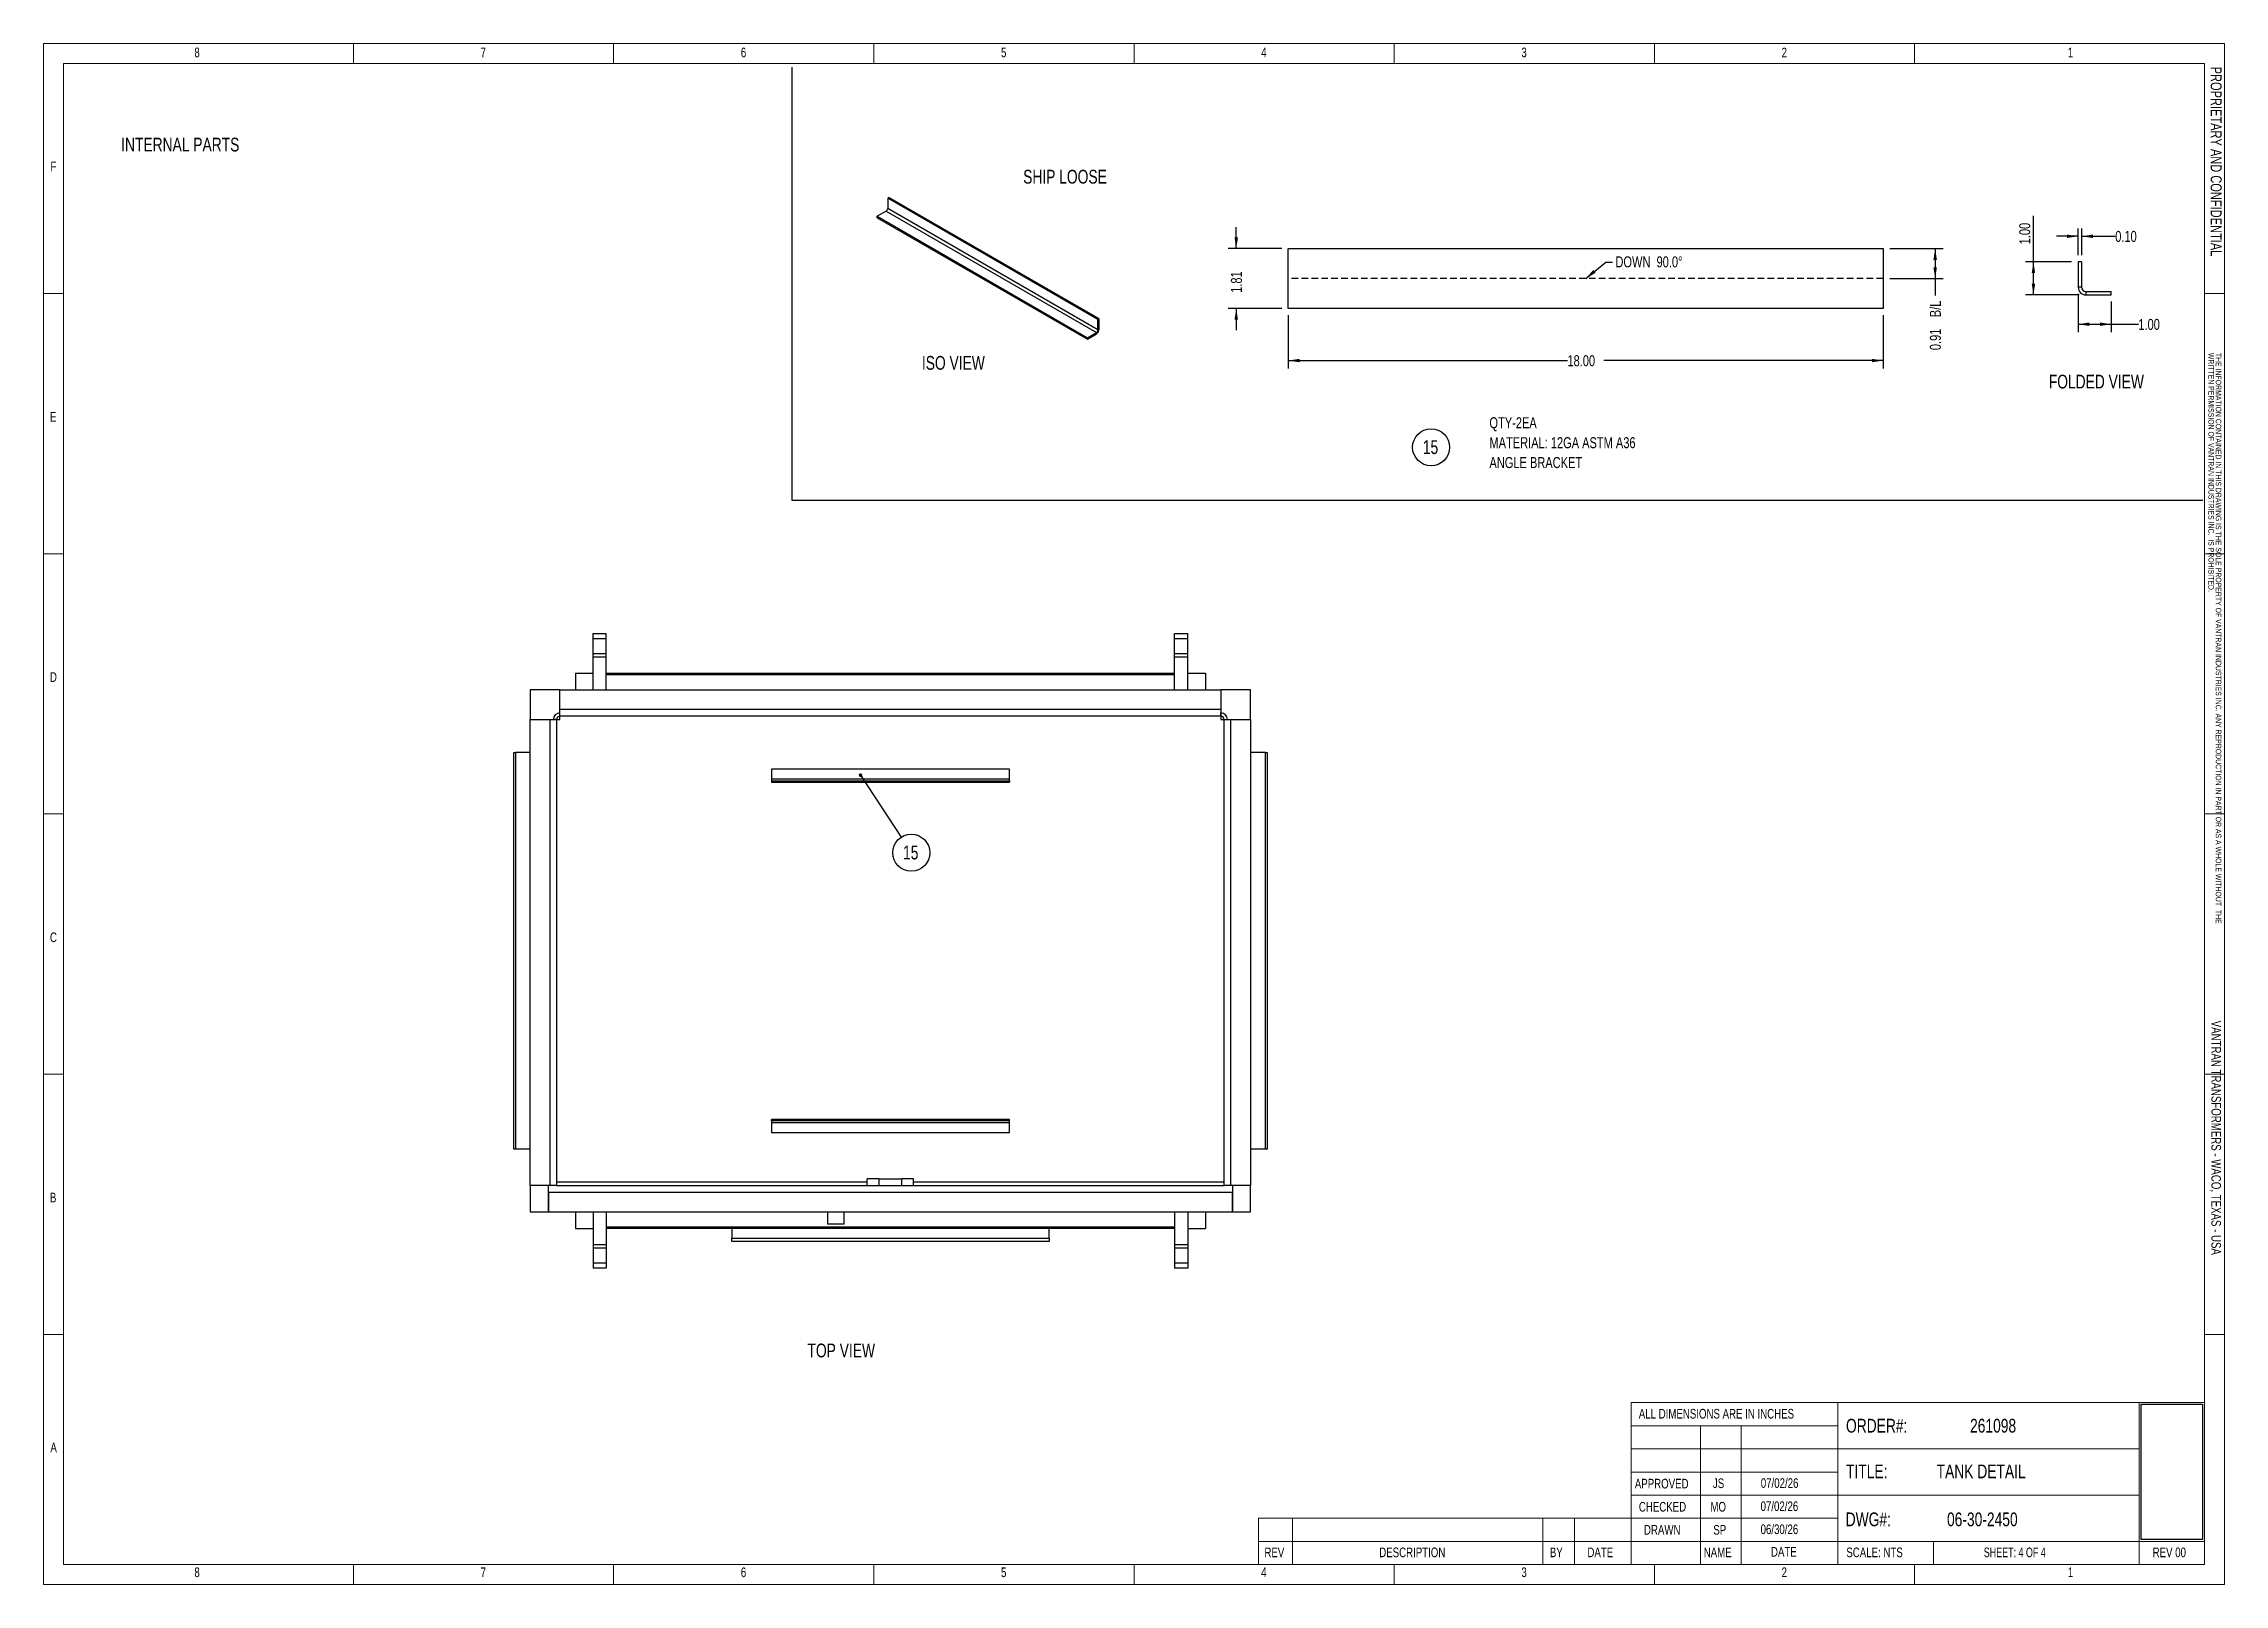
# Model space of a CAD drawing. Header units: inches. Extents: x 1 to 529, y 1 to 374.
import ezdxf

# ---------------------------------------------------------------- set-up
doc = ezdxf.new("R2010")
doc.units = ezdxf.units.IN
doc.header["$LTSCALE"] = 32
doc.header["$MEASUREMENT"] = 0
doc.linetypes.add('HIDDEN', pattern=[0.075, 0.05, -0.025])
doc.layers.add('FORMAT', color=7, linetype='Continuous')
doc.styles.add('SLDTEXTSTYLE0', font='TXT', dxfattribs={"width": 0.75})
doc.styles.add('SLDTEXTSTYLE1', font='TXT', dxfattribs={"width": 0.692308})
doc.dimstyles.new('SLDDIMSTYLE0', dxfattribs={"dimtxt": 0.18, "dimasz": 0.836538, "dimexe": 0, "dimexo": 0.0625, "dimgap": 0, "dimtad": 0, "dimtih": 1, "dimtoh": 1, "dimdec": 0, "dimrnd": 1e-09, "dimzin": 0, "dimdsep": 46, "dimtxsty": 'Standard', "dimblk1": 'DOT', "dimblk2": 'DOT', "dimsah": 1, "dimcen": 0.09, "dimadec": 0, "dimazin": 0, "dimtfac": 0.836538, "dimtdec": 0, "dimtofl": 0, "dimtmove": 0, "dimatfit": 3, "dimldrblk": 'DOT', "dimfxl": 0, "dimfrac": 2, "dimtolj": 1, "dimtzin": 0, "dimarcsym": 0})
doc.dimstyles.new('SLDDIMSTYLE1', dxfattribs={"dimtxt": 2.71875, "dimasz": 2.71875, "dimexe": 0, "dimexo": 0.0625, "dimgap": 0.679688, "dimtad": 2, "dimlfac": 0.125, "dimrnd": 1e-09, "dimzin": 4, "dimdsep": 46, "dimtxsty": 'SLDTEXTSTYLE0', "dimsah": 1, "dimcen": 0.09, "dimadec": 0, "dimazin": 1, "dimtfac": 1, "dimtofl": 0, "dimtmove": 0, "dimatfit": 3, "dimfxl": 0, "dimfrac": 2, "dimtolj": 1, "dimtzin": 12, "dimarcsym": 0})
doc.dimstyles.new('SLDDIMSTYLE2', dxfattribs={"dimtxt": 2.71875, "dimasz": 2.71875, "dimexe": 0, "dimexo": 0.0625, "dimgap": 0.679688, "dimtad": 0, "dimlfac": 0.125, "dimrnd": 1e-09, "dimzin": 4, "dimdsep": 46, "dimtxsty": 'SLDTEXTSTYLE0', "dimsah": 1, "dimcen": 0.09, "dimadec": 0, "dimazin": 1, "dimtfac": 1, "dimtofl": 0, "dimtmove": 0, "dimatfit": 3, "dimfxl": 0, "dimfrac": 2, "dimtolj": 1, "dimtzin": 12, "dimarcsym": 0})
doc.dimstyles.new('SLDDIMSTYLE3', dxfattribs={"dimtxt": 2.71875, "dimasz": 2.71875, "dimexe": 0, "dimexo": 0.0625, "dimgap": 0.679688, "dimtad": 0, "dimlfac": 0.125, "dimrnd": 1e-09, "dimzin": 0, "dimdsep": 46, "dimtxsty": 'SLDTEXTSTYLE0', "dimsah": 1, "dimcen": 0.09, "dimadec": 0, "dimazin": 0, "dimtfac": 1, "dimtmove": 0, "dimatfit": 0, "dimfxl": 0, "dimfrac": 2, "dimtolj": 1, "dimtzin": 12, "dimarcsym": 0})
doc.dimstyles.new('SLDDIMSTYLE4', dxfattribs={"dimtxt": 2.71875, "dimasz": 2.71875, "dimexe": 0, "dimexo": 0.0625, "dimgap": 0.679688, "dimtad": 0, "dimlfac": 0.125, "dimrnd": 1e-09, "dimzin": 12, "dimdsep": 46, "dimtxsty": 'SLDTEXTSTYLE0', "dimsah": 1, "dimcen": 0.09, "dimadec": 0, "dimazin": 3, "dimtfac": 1, "dimtmove": 0, "dimatfit": 0, "dimfxl": 0, "dimfrac": 2, "dimtolj": 1, "dimtzin": 12, "dimarcsym": 0})
doc.dimstyles.new('SLDDIMSTYLE5', dxfattribs={"dimtxt": 2.71875, "dimasz": 2.71875, "dimexe": 0, "dimexo": 0.0625, "dimgap": 0.679688, "dimtad": 0, "dimlfac": 0.125, "dimrnd": 1e-09, "dimdsep": 46, "dimtxsty": 'SLDTEXTSTYLE0', "dimsah": 1, "dimcen": 0.09, "dimadec": 0, "dimazin": 2, "dimtfac": 1, "dimtofl": 0, "dimtmove": 0, "dimatfit": 3, "dimfxl": 0, "dimfrac": 2, "dimtolj": 1, "dimtzin": 12, "dimarcsym": 0})
doc.dimstyles.new('SLDDIMSTYLE6', dxfattribs={"dimtxt": 0.18, "dimasz": 2.71875, "dimexe": 0, "dimexo": 0.0625, "dimgap": 0, "dimtad": 0, "dimtih": 1, "dimtoh": 1, "dimdec": 0, "dimrnd": 1e-09, "dimzin": 0, "dimdsep": 46, "dimtxsty": 'Standard', "dimsah": 1, "dimcen": 0.09, "dimadec": 0, "dimazin": 0, "dimtfac": 2.71875, "dimtdec": 0, "dimtofl": 0, "dimtmove": 0, "dimatfit": 3, "dimfxl": 0, "dimfrac": 2, "dimtolj": 1, "dimtzin": 0, "dimarcsym": 0})
picture_1 = doc.add_image_def('image1.bmp', size_in_pixel=(535, 215))

# ---------------------------------------------------------------- blocks, each defined once
blk = doc.blocks.new('SW_NOTE_0')
at = {"layer": 'FORMAT', "color": 0, "attachment_point": 1, "style": 'SLDTEXTSTYLE0'}
for s, insert, char_height in [('QTY-2EA', (0, 3.44), 2.667), ('MATERIAL: 12GA ASTM A36', (0, -1.38), 2.6667), ('ANGLE BRACKET', (0, -6.19), 2.6667)]:
    blk.add_mtext(s, dxfattribs=dict(at, insert=insert, char_height=char_height))
blk = doc.blocks.new('SW_NOTE_0_1')
at = {"color": 0, "linetype": 'Continuous', "lineweight": 0, "attachment_point": 1, "rotation": 270, "style": 'SLDTEXTSTYLE0'}
for s, insert, char_height in [('WRITTEN PERMISSION OF VANTRAN INDUSTRIES INC.  IS PROHIBITED.', (-0.06, 0), 1.3333), ('THE INFORMATION CONTAINED IN THIS DRAWING IS THE SOLE PROPERTY OF VANTRAN INDUSTRIES INC. ANY REPRODUCTION IN PART OR AS A WHOLE WITHOUT  THE', (1.72, 0), 1.33333)]:
    blk.add_mtext(s, dxfattribs=dict(at, insert=insert, char_height=char_height))
blk = doc.blocks.new('Drawing View63')
at = {"color": 7, "linetype": 'Continuous', "lineweight": 25}
for p, q in [((-56.8, 138.8), (-56.8, 140)), ((-56.8, 140), (-53.6, 140)), ((-56.8, 135.2), (-56.8, 138.8)), ((-56.8, 138.8), (-53.6, 138.8)), ((-53.6, 138.8), (-53.6, 140)), ((-53.6, 135.2), (-53.6, 138.8)), ((84, 138.8), (84, 140)), ((84, 140), (87.2, 140)), ((84, 135.2), (84, 138.8)), ((84, 138.8), (87.2, 138.8)), ((87.2, 138.8), (87.2, 140)), ((87.2, 135.2), (87.2, 138.8)), ((-56.8, 134.4), (-56.8, 135.2)), ((-56.8, 135.2), (-53.6, 135.2)), ((-56.8, 134.4), (-53.6, 134.4)), ((-56.8, 126.4), (-56.8, 134.4)), ((-53.6, 134.4), (-53.6, 135.2)), ((-53.6, 126.4), (-53.6, 134.4)), ((84, 134.4), (84, 135.2)), ((84, 135.2), (87.2, 135.2)), ((84, 134.4), (87.2, 134.4)), ((84, 126.4), (84, 134.4)), ((87.2, 134.4), (87.2, 135.2)), ((87.2, 126.4), (87.2, 134.4)), ((-61.0608, 130.4), (-56.8, 130.4)), ((-61.0608, 130.4), (-61.0608, 126.4)), ((-53.6, 130.4), (84, 130.4)), ((84, 130), (-53.6, 130)), ((87.2, 130.4), (91.4608, 130.4)), ((91.4608, 130.4), (91.4608, 126.4)), ((-64.8, 126.4), (-72, 126.4)), ((-72, 126.4), (-72, 119.2)), ((-64.8, 119.2), (-64.8, 126.4)), ((-64.8, 121.6), (-64.8, 126.4)), ((-64.8, 126.4), (95.2, 126.4)), ((95.2, 121.6), (-64.8, 121.6)), ((102.4, 126.4), (95.2, 126.4)), ((95.2, 126.4), (95.2, 119.2)), ((95.2, 126.4), (95.2, 121.6)), ((102.4, 119.2), (102.4, 126.4)), ((-72, 119.2), (-64.8, 119.2)), ((-72, 6.4), (-72, 119.2)), ((-72, 119.2), (-67.2, 119.2)), ((-67.2, 6.4), (-67.2, 119.2)), ((-65.6, 119.2), (-66.4, 119.2)), ((-65.6, 119.2), (-65.6, 6.4)), ((-64.8, 120), (-64.8, 120.8)), ((95.2, 120), (-64.8, 120)), ((95.2, 120), (95.2, 120.8)), ((95.2, 119.2), (102.4, 119.2)), ((96, 119.2), (96.8, 119.2)), ((96, 6.4), (96, 119.2)), ((97.6, 119.2), (102.4, 119.2)), ((97.6, 6.4), (97.6, 119.2)), ((102.4, 119.2), (102.4, 6.4)), ((-76, 15.2), (-76, 111.2)), ((-76, 111.2), (-75.6, 111.2)), ((-75.6, 111.2), (-75.6, 15.2)), ((-72, 111.2), (-75.6, 111.2)), ((106, 111.2), (102.4, 111.2)), ((106, 111.2), (106.4, 111.2)), ((106, 15.2), (106, 111.2)), ((106.4, 111.2), (106.4, 15.2)), ((-13.6, 107.2), (-13.6, 104.73472)), ((44, 107.2), (-13.6, 107.2)), ((44, 104.73472), (44, 107.2)), ((-13.6, 104.73472), (-13.6, 104.33472)), ((44, 104.73472), (-13.6, 104.73472)), ((-13.6, 104.33472), (-13.6, 104)), ((-13.6, 104.33472), (44, 104.33472)), ((-13.6, 104), (44, 104)), ((44, 104.33472), (44, 104.73472)), ((44, 104.33472), (44, 104)), ((-13.6, 22.06528), (-13.6, 22.4)), ((44, 22.4), (-13.6, 22.4)), ((44, 22.06528), (-13.6, 22.06528)), ((-13.6, 22.06528), (-13.6, 21.66528)), ((-13.6, 21.66528), (44, 21.66528)), ((-13.6, 21.66528), (-13.6, 19.2)), ((44, 22.06528), (44, 22.4)), ((44, 21.66528), (44, 22.06528)), ((44, 19.2), (44, 21.66528)), ((-13.6, 19.2), (44, 19.2)), ((-75.6, 15.2), (-76, 15.2)), ((-72, 15.2), (-75.6, 15.2)), ((106, 15.2), (102.4, 15.2)), ((106.4, 15.2), (106, 15.2)), ((-67.6, 6.4), (-72, 6.4)), ((-72, 6.4), (-72, 0)), ((-67.2, 6.4), (-72, 6.4)), ((-67.6, 0), (-67.6, 6.4)), ((-65.6, 6.4), (-67.2, 6.4)), ((9.6, 7.2), (-65.6, 7.2)), ((-65.6, 6.4), (96, 6.4)), ((9.6, 6.4), (9.6, 8)), ((12.4, 8), (9.6, 8)), ((12.4, 8), (12.4, 6.4)), ((12.4, 8), (18, 8)), ((18, 6.4), (18, 8)), ((20.8, 8), (18, 8)), ((20.8, 6.4), (20.8, 8)), ((96, 7.2), (20.8, 7.2)), ((97.6, 6.4), (96, 6.4)), ((102.4, 6.4), (97.6, 6.4)), ((102.4, 6.4), (98, 6.4)), ((98, 6.4), (98, 0)), ((102.4, 0), (102.4, 6.4)), ((-67.6, 4.8), (98, 4.8)), ((-67.6, 4.8), (-67.6, 0)), ((-67.6, 0), (98, 0)), ((-61.0608, 0), (-61.0608, -4)), ((-56.8, 0), (-56.8, -8)), ((-53.6, 0), (-53.6, -8)), ((0, 0), (0, -3)), ((4, -3), (4, 0)), ((84, 0), (84, -8)), ((87.2, 0), (87.2, -8)), ((91.4608, 0), (91.4608, -4)), ((98, 0), (98, 4.8)), ((-72, 0), (-67.6, 0)), ((-61.0608, -4), (-56.8, -4)), ((-53.6, -3.6), (84, -3.6)), ((84, -4), (-53.6, -4)), ((-23.2, -4), (-23.2, -6.46528)), ((4, -3), (0, -3)), ((53.6, -6.46528), (53.6, -4)), ((87.2, -4), (91.4608, -4)), ((98, 0), (102.4, 0)), ((-53.6, -8), (-56.8, -8)), ((-56.8, -8), (-56.8, -8.8)), ((-53.6, -8.8), (-56.8, -8.8)), ((-56.8, -8.8), (-56.8, -12.4)), ((-53.6, -8), (-53.6, -8.8)), ((-53.6, -8.8), (-53.6, -12.4)), ((53.6, -6.46528), (-23.2, -6.46528)), ((-23.2, -7.2), (-23.2, -6.46528)), ((53.6, -7.2), (-23.2, -7.2)), ((53.6, -6.46528), (53.6, -7.2)), ((87.2, -8), (84, -8)), ((84, -8), (84, -8.8)), ((84, -8.8), (84, -12.4)), ((87.2, -8.8), (84, -8.8)), ((87.2, -8), (87.2, -8.8)), ((87.2, -8.8), (87.2, -12.4)), ((-53.6, -12.4), (-56.8, -12.4)), ((-56.8, -12.4), (-56.8, -13.6)), ((-53.6, -13.6), (-56.8, -13.6)), ((-53.6, -12.4), (-53.6, -13.6)), ((87.2, -12.4), (84, -12.4)), ((84, -12.4), (84, -13.6)), ((87.2, -13.6), (84, -13.6)), ((87.2, -12.4), (87.2, -13.6))]:
    blk.add_line(p, q, dxfattribs=at)
for centre, radius, start, end in [((-64.8, 119.2), 1.6, 90, 180), ((-64.8, 119.2), 0.8, 90, 180), ((95.2, 119.2), 1.6, 0, 90), ((95.2, 119.2), 0.8, 0, 90)]:
    blk.add_arc(centre, radius, start, end, dxfattribs=at)
blk = doc.blocks.new('SW_NOTE_0_2')
at = {"layer": 'FORMAT', "color": 0}
blk.add_circle((2.46, -3.75), 4.48, dxfattribs=at)
at = {"layer": 'FORMAT', "color": 0, "insert": (2.32, -2.04), "char_height": 3.333, "attachment_point": 2, "style": 'SLDTEXTSTYLE0'}
blk.add_mtext('15', dxfattribs=at)
blk = doc.blocks.new('_Dot')
at = {"color": 0, "linetype": 'ByBlock', "lineweight": -2}
blk.add_line((-0.5, 0), (-1, 0), dxfattribs=at)
at = {"color": 0, "linetype": 'ByBlock', "const_width": 0.5}
blk.add_lwpolyline([(-0.25, 0, 1), (0.25, 0, 1)], format="xyb", close=True, dxfattribs=at)
blk = doc.blocks.new('Drawing View65')
at = {"color": 7, "linetype": 'Continuous', "lineweight": 25}
for p, q in [((-8, 8), (-8, 1.8368)), ((-7.1632, 8), (-8, 8)), ((-7.1632, 8), (-7.1632, 1.8368)), ((-7.1632, 1.8368), (-8, 1.8368)), ((-6.1632, 0.8368), (-6.1632, 0)), ((-6.1632, 0.8368), (0, 0.8368)), ((-6.1632, 0), (0, 0)), ((0, 0), (0, 0.8368))]:
    blk.add_line(p, q, dxfattribs=at)
for radius in [1.8368, 1]:
    blk.add_arc((-6.1632, 1.8368), radius, 180, 270, dxfattribs=at)
blk = doc.blocks.new('_D')
at = {"layer": 'FORMAT'}
for p, q in [((482.31, 320.75), (482.31, 331.89)), ((491.55, 320.75), (480.39, 320.75)), ((482.31, 312.75), (482.31, 320.75)), ((493.39, 312.75), (480.39, 312.75))]:
    blk.add_line(p, q, dxfattribs=at)
for points in [[(482.31, 320.75), (481.89, 318.03), (482.73, 318.03)], [(482.31, 312.75), (482.73, 315.47), (481.89, 315.47)]]:
    blk.add_solid(points, dxfattribs=at)
at = {"layer": 'FORMAT', "insert": (478.87, 324.99), "char_height": 2.667, "attachment_point": 1, "rotation": 90, "style": 'SLDTEXTSTYLE0'}
blk.add_mtext('1.00', dxfattribs=at)
blk = doc.blocks.new('_D_1')
at = {"layer": 'FORMAT'}
for p, q in [((493.15, 312.98), (493.15, 303.73)), ((501.15, 311.15), (501.15, 303.73)), ((493.15, 305.65), (501.15, 305.65)), ((501.15, 305.65), (507.71, 305.65))]:
    blk.add_line(p, q, dxfattribs=at)
for points in [[(493.15, 305.65), (495.87, 305.23), (495.87, 306.07)], [(501.15, 305.65), (498.43, 306.07), (498.43, 305.23)]]:
    blk.add_solid(points, dxfattribs=at)
at = {"layer": 'FORMAT', "insert": (507.71, 306.94), "char_height": 2.667, "attachment_point": 1, "style": 'SLDTEXTSTYLE0'}
blk.add_mtext('1.00', dxfattribs=at)
blk = doc.blocks.new('_D_2')
at = {"layer": 'FORMAT'}
for p, q in [((493.15, 322.35), (493.15, 328.86)), ((493.99, 322.35), (493.99, 328.86)), ((493.15, 326.94), (487.92, 326.94)), ((493.99, 326.94), (502.11, 326.94))]:
    blk.add_line(p, q, dxfattribs=at)
for points in [[(493.15, 326.94), (490.43, 327.35), (490.43, 326.52)], [(493.99, 326.94), (496.7, 326.52), (496.7, 327.35)]]:
    blk.add_solid(points, dxfattribs=at)
at = {"layer": 'FORMAT', "insert": (502.11, 328.23), "char_height": 2.667, "attachment_point": 1, "style": 'SLDTEXTSTYLE0'}
blk.add_mtext('0.10', dxfattribs=at)
blk = doc.blocks.new('Drawing View66')
at = {"color": 7, "linetype": 'Continuous', "lineweight": 25}
for p, q in [((-48.38, 34.12), (-48.08, 34.29)), ((2.53, 4.73), (-48.38, 34.12)), ((-48.38, 34.12), (-48.38, 31.6)), ((2.83, 4.9), (-48.08, 34.29)), ((-48.73, 30.99), (-50.91, 29.73)), ((-50.91, 29.39), (-50.91, 29.73)), ((-50.91, 29.73), (0, 0.34)), ((-50.91, 29.39), (0, 0)), ((-48.73, 30.99), (2.18, 1.6)), ((2.53, 2.21), (-48.38, 31.6)), ((0, 0.34), (2.18, 1.6)), ((0, 0), (2.18, 1.26)), ((0, 0), (0, 0.34)), ((2.18, 1.6), (2.18, 1.26)), ((2.53, 4.73), (2.83, 4.9)), ((2.53, 2.21), (2.53, 4.73)), ((2.53, 2.21), (2.83, 2.38)), ((2.83, 2.38), (2.83, 4.9))]:
    blk.add_line(p, q, dxfattribs=at)
for centre, radius in [((-49.15, 31.64), 0.768), ((1.42, 2.45), 1.41), ((1.76, 2.25), 0.768)]:
    blk.add_arc(centre, radius, 302.6055, 357.3945, dxfattribs=at)
blk = doc.blocks.new('SW_NOTE_0_3')
at = {"layer": 'FORMAT', "color": 0}
blk.add_circle((2.43, 2.59), 4.48, dxfattribs=at)
at = {"layer": 'FORMAT', "color": 0, "insert": (2.29, 4.3), "char_height": 3.333, "attachment_point": 2, "style": 'SLDTEXTSTYLE0'}
blk.add_mtext('15', dxfattribs=at)
blk = doc.blocks.new('Drawing View77')
at = {"color": 7, "linetype": 'Continuous', "lineweight": 25}
for p, q in [((-144, 14.5), (0, 14.5)), ((-144, 0), (-144, 14.5)), ((0, 14.5), (0, 0)), ((0, 0), (-144, 0))]:
    blk.add_line(p, q, dxfattribs=at)
blk = doc.blocks.new('_D_3')
at = {"layer": 'FORMAT'}
for p, q in [((289.32, 323.95), (289.32, 329.18)), ((300.32, 323.95), (287.4, 323.95)), ((300.32, 309.45), (287.4, 309.45)), ((289.32, 309.45), (289.32, 304.22))]:
    blk.add_line(p, q, dxfattribs=at)
for points in [[(289.32, 323.95), (289.74, 326.67), (288.9, 326.67)], [(289.32, 309.45), (288.9, 306.73), (289.74, 306.73)]]:
    blk.add_solid(points, dxfattribs=at)
at = {"layer": 'FORMAT', "insert": (288.03, 313.25), "char_height": 2.667, "attachment_point": 1, "rotation": 90, "style": 'SLDTEXTSTYLE0'}
blk.add_mtext('1.81', dxfattribs=at)
blk = doc.blocks.new('_D_4')
at = {"layer": 'FORMAT'}
for p, q in [((447.52, 323.95), (460.44, 323.95)), ((458.52, 323.95), (458.52, 316.7)), ((447.52, 316.7), (460.44, 316.7)), ((458.52, 316.7), (458.52, 312.6))]:
    blk.add_line(p, q, dxfattribs=at)
for points in [[(458.52, 323.95), (458.1, 321.23), (458.94, 321.23)], [(458.52, 316.7), (458.94, 319.42), (458.1, 319.42)]]:
    blk.add_solid(points, dxfattribs=at)
at = {"layer": 'FORMAT', "char_height": 2.667, "attachment_point": 1, "rotation": 90, "style": 'SLDTEXTSTYLE0'}
for s, insert in [('B/L', (457.23, 307.35)), ('0.91', (457.23, 299.37))]:
    blk.add_mtext(s, dxfattribs=dict(at, insert=insert))
blk = doc.blocks.new('_D_5')
at = {"layer": 'FORMAT'}
for p, q in [((301.92, 307.85), (301.92, 294.93)), ((445.92, 307.85), (445.92, 294.93)), ((301.92, 296.85), (369.5, 296.85)), ((445.92, 296.85), (378.34, 296.85))]:
    blk.add_line(p, q, dxfattribs=at)
for points in [[(301.92, 296.85), (304.64, 296.44), (304.64, 297.27)], [(445.92, 296.85), (443.2, 297.27), (443.2, 296.44)]]:
    blk.add_solid(points, dxfattribs=at)
at = {"layer": 'FORMAT', "insert": (369.5, 298.15), "char_height": 2.667, "attachment_point": 1, "style": 'SLDTEXTSTYLE0'}
blk.add_mtext('18.00', dxfattribs=at)

msp = doc.modelspace()

# ---------------------------------------------------------------- linework, layer by layer
at = {"color": 7, "linetype": 'Continuous', "lineweight": 18}
for p, q in [((0.598, 0.598), (0.598, 373.575)), ((0.598, 373.575), (528.535, 373.575)), ((75.591, 368.775), (75.591, 373.575)), ((138.583, 368.775), (138.583, 373.575)), ((201.575, 368.775), (201.575, 373.575)), ((264.567, 368.775), (264.567, 373.575)), ((264.567, 372.616), (264.567, 368.774)), ((327.559, 368.775), (327.559, 373.575)), ((390.551, 368.775), (390.551, 373.575)), ((453.543, 368.775), (453.543, 373.575)), ((528.535, 373.575), (528.535, 0.598)), ((5.398, 5.398), (5.398, 368.775)), ((5.398, 368.775), (523.735, 368.775)), ((523.735, 368.775), (523.735, 5.398)), ((5.398, 313.071), (0.598, 313.071)), ((523.735, 313.071), (528.535, 313.071)), ((5.398, 250.079), (0.598, 250.079)), ((523.735, 250.079), (528.535, 250.079)), ((5.398, 187.087), (0.598, 187.087)), ((1.557, 187.087), (5.4, 187.087)), ((527.577, 187.087), (523.734, 187.087)), ((523.735, 187.087), (528.535, 187.087)), ((524.535, 187.087), (528.055, 187.087)), ((5.398, 124.094), (0.598, 124.094)), ((523.735, 124.094), (528.535, 124.094)), ((5.398, 61.102), (0.598, 61.102)), ((523.735, 61.102), (528.535, 61.102)), ((523.735, 44.593), (384.924, 44.593)), ((384.924, 5.393), (384.924, 44.593)), ((434.978, 44.593), (434.978, 5.393)), ((507.893, 44.593), (507.893, 5.393)), ((434.978, 38.993), (384.924, 38.993)), ((401.697, 5.393), (401.697, 38.993)), ((411.554, 5.393), (411.554, 38.993)), ((507.893, 33.393), (384.924, 33.393)), ((434.978, 27.793), (384.924, 27.793)), ((507.893, 22.193), (384.924, 22.193)), ((434.978, 16.593), (294.698, 16.593)), ((294.698, 5.393), (294.698, 16.593)), ((302.907, 5.393), (302.907, 16.593)), ((363.543, 5.393), (363.543, 16.593)), ((371.214, 5.393), (371.214, 16.593)), ((523.735, 10.993), (294.698, 10.993)), ((458.101, 10.993), (458.101, 5.393)), ((523.735, 5.398), (5.398, 5.398)), ((75.591, 5.398), (75.591, 0.598)), ((138.583, 5.398), (138.583, 0.598)), ((201.575, 5.398), (201.575, 0.598)), ((264.567, 1.557), (264.567, 5.4)), ((264.567, 5.398), (264.567, 0.598)), ((327.559, 5.398), (327.559, 0.598)), ((390.551, 5.398), (390.551, 0.598)), ((453.543, 5.398), (453.543, 0.598)), ((528.535, 0.598), (0.598, 0.598))]:
    msp.add_line(p, q, dxfattribs=at)
at = {"color": 7, "linetype": 'HIDDEN'}
msp.add_line((445.921, 316.703), (301.921, 316.703), dxfattribs=at)
at = {"layer": 'FORMAT', "linetype": 'Continuous'}
for p, q in [((181.732, 367.836), (181.732, 263.033)), ((181.732, 263.033), (523.314, 263.033))]:
    msp.add_line(p, q, dxfattribs=at)

# ---------------------------------------------------------------- block references
at = {"color": 7, "linetype": 'Continuous', "lineweight": 25}
for name, p in [('Drawing View66', (253.32, 302.046)), ('Drawing View77', (445.921, 309.453)), ('Drawing View65', (501.148, 312.747)), ('Drawing View63', (190.398, 90.761))]:
    msp.add_blockref(name, p, dxfattribs=at)
at = {"color": 7, "linetype": 'Continuous', "lineweight": 0}
msp.add_blockref('SW_NOTE_0_1', (526.068, 298.719), dxfattribs=at)
at = {"layer": 'FORMAT'}
for name, p in [('SW_NOTE_0_3', (334.059, 273.263)), ('SW_NOTE_0', (350.615, 279.686)), ('SW_NOTE_0_2', (208.195, 181.465))]:
    msp.add_blockref(name, p, dxfattribs=at)

# ---------------------------------------------------------------- texts
at = {"color": 7, "linetype": 'Continuous', "lineweight": 0}
for s, insert, char_height, attachment_point, style in [('8', (37.748, 372.608), 2.333, 2, 'SLDTEXTSTYLE0'), ('7', (107.04, 372.608), 2.333, 2, 'SLDTEXTSTYLE0'), ('6', (170.032, 372.608), 2.333, 2, 'SLDTEXTSTYLE0'), ('5', (233.024, 372.608), 2.333, 2, 'SLDTEXTSTYLE0'), ('4', (296.016, 372.608), 2.333, 2, 'SLDTEXTSTYLE0'), ('3', (359.008, 372.608), 2.333, 2, 'SLDTEXTSTYLE0'), ('2', (422, 372.608), 2.333, 2, 'SLDTEXTSTYLE0'), ('1', (491.292, 372.608), 2.333, 2, 'SLDTEXTSTYLE0'), ('F', (2.254, 345.027), 2.333, 1, 'SLDTEXTSTYLE0'), ('DOWN  90.0°', (381.12, 322.081), 2.66667, 1, 'SLDTEXTSTYLE0'), ('E', (2.131, 284.393), 2.333, 1, 'SLDTEXTSTYLE0'), ('D', (2.131, 221.401), 2.333, 1, 'SLDTEXTSTYLE0'), ('C', (2.131, 158.408), 2.333, 1, 'SLDTEXTSTYLE0'), ('B', (2.13, 95.416), 2.333, 1, 'SLDTEXTSTYLE0'), ('ORDER#:', (436.934, 40.674), 3.3333, 1, 'SLDTEXTSTYLE0'), ('261098', (466.964, 40.674), 3.3333, 1, 'SLDTEXTSTYLE0'), ('A', (2.244, 34.932), 2.333, 1, 'SLDTEXTSTYLE0'), ('TITLE:', (436.934, 29.61), 3.3333, 1, 'SLDTEXTSTYLE0'), ('TANK DETAIL', (458.877, 29.61), 3.33333, 1, 'SLDTEXTSTYLE0'), ('CHECKED', (386.789, 20.553), 2.3333, 1, 'SLDTEXTSTYLE0'), ('MO', (404.113, 20.553), 2.3333, 1, 'SLDTEXTSTYLE0'), ('07/02/26', (416.258, 20.688), 2.3333, 1, 'SLDTEXTSTYLE0'), ('DWG#:', (436.852, 18.01), 3.3333, 1, 'SLDTEXTSTYLE0'), ('06-30-2450', (461.386, 18.01), 3.3333, 1, 'SLDTEXTSTYLE0'), ('DRAWN', (388.025, 14.974), 2.3333, 1, 'SLDTEXTSTYLE0'), ('SP', (404.812, 14.974), 2.3333, 1, 'SLDTEXTSTYLE0'), ('06/30/26', (416.258, 15.109), 2.3333, 1, 'SLDTEXTSTYLE0'), ('REV', (296.141, 9.515), 2.3333, 1, 'SLDTEXTSTYLE0'), ('DESCRIPTION', (323.936, 9.515), 2.33333, 1, 'SLDTEXTSTYLE0'), ('BY', (365.246, 9.515), 2.3333, 1, 'SLDTEXTSTYLE0'), ('DATE', (374.332, 9.515), 2.3333, 1, 'SLDTEXTSTYLE0'), ('NAME', (402.492, 9.515), 2.3333, 1, 'SLDTEXTSTYLE0'), ('DATE', (418.772, 9.65), 2.3333, 1, 'SLDTEXTSTYLE0'), ('SCALE: NTS', (437.018, 9.515), 2.3333, 1, 'SLDTEXTSTYLE0'), ('SHEET: 4 OF 4', (470.285, 9.515), 2.33333, 1, 'SLDTEXTSTYLE1'), ('REV 00', (511.168, 9.515), 2.3333, 1, 'SLDTEXTSTYLE0'), ('8', (37.748, 4.696), 2.333, 2, 'SLDTEXTSTYLE0'), ('7', (107.04, 4.696), 2.333, 2, 'SLDTEXTSTYLE0'), ('6', (170.032, 4.696), 2.333, 2, 'SLDTEXTSTYLE0'), ('5', (233.024, 4.696), 2.333, 2, 'SLDTEXTSTYLE0'), ('4', (296.016, 4.696), 2.333, 2, 'SLDTEXTSTYLE0'), ('3', (359.008, 4.696), 2.333, 2, 'SLDTEXTSTYLE0'), ('2', (422, 4.696), 2.333, 2, 'SLDTEXTSTYLE0'), ('1', (491.292, 4.696), 2.333, 2, 'SLDTEXTSTYLE0')]:
    msp.add_mtext(s, dxfattribs=dict(at, insert=insert, char_height=char_height, attachment_point=attachment_point, style=style))
at = {"color": 7, "linetype": 'Continuous', "lineweight": 0, "rotation": 270, "style": 'SLDTEXTSTYLE0'}
for s, insert, char_height, attachment_point in [('PROPRIETARY AND CONFIDENTIAL', (527.882, 367.994), 2.66667, 1), ('VANTRAN TRANSFORMERS - WACO, TEXAS - USA', (527.723, 108.702), 2.33333, 2)]:
    msp.add_mtext(s, dxfattribs=dict(at, insert=insert, char_height=char_height, attachment_point=attachment_point))
at = {"layer": 'FORMAT', "attachment_point": 1, "style": 'SLDTEXTSTYLE0'}
for s, insert, char_height in [('INTERNAL PARTS', (19.378, 350.806), 3.33333), ('SHIP LOOSE', (237.736, 343.024), 3.3333), ('ISO VIEW', (213.223, 297.962), 3.3333), ('FOLDED VIEW', (486.026, 293.422), 3.33333), ('TOP VIEW', (185.524, 58.884), 3.3333), ('ALL DIMENSIONS ARE IN INCHES', (386.774, 43.079), 2.33333), ('07/02/26', (416.309, 26.288), 2.3333), ('APPROVED', (385.812, 26.153), 2.3333), ('JS', (404.716, 26.246), 2.3333)]:
    msp.add_mtext(s, dxfattribs=dict(at, insert=insert, char_height=char_height))

# ---------------------------------------------------------------- dimensions: what is measured, and where the dimension line sits
at = {"layer": 'FORMAT'}
for base, p1, p2, dimstyle, picture, middle in [((289.322, 323.953), (301.921, 309.453), (301.921, 323.953), 'SLDDIMSTYLE4', '_D_3', (289.322, 316.703)), ((482.307, 320.747), (494.985, 312.747), (493.148, 320.747), 'SLDDIMSTYLE1', '_D', (482.307, 328.444))]:
    dim = msp.add_linear_dim(base=base, p1=p1, p2=p2, angle=90, dimstyle=dimstyle, dxfattribs=at)
    dim.commit()
    dim.dimension.update_dxf_attribs({"geometry": picture, "text_midpoint": middle, "dimtype": 160})
for base, p1, p2, dimstyle, picture, middle in [((493.985, 326.935), (493.148, 320.747), (493.985, 320.747), 'SLDDIMSTYLE3', '_D_2', (505.555, 326.935)), ((501.148, 305.647), (493.148, 314.584), (501.148, 312.747), 'SLDDIMSTYLE2', '_D_1', (511.157, 305.647)), ((301.921, 296.854), (445.921, 309.453), (301.921, 309.453), 'SLDDIMSTYLE2', '_D_5', (373.921, 296.854))]:
    dim = msp.add_linear_dim(base=base, p1=p1, p2=p2, dimstyle=dimstyle, dxfattribs=at)
    dim.commit()
    dim.dimension.update_dxf_attribs({"geometry": picture, "text_midpoint": middle, "dimtype": 160})
dim = msp.add_linear_dim(base=(458.519, 316.703), p1=(445.921, 323.953), p2=(445.921, 316.703), angle=90, text='<> B/L', dimstyle='SLDDIMSTYLE5', dxfattribs=at)
dim.commit()
dim.dimension.update_dxf_attribs({"geometry": '_D_4', "text_midpoint": (458.519, 305.981), "dimtype": 160})

# ---------------------------------------------------------------- pictures from other files: only their frames are drawn
image = msp.add_image(picture_1, insert=(508.369, 44.25), size_in_units=(32.796, 14.907), rotation=-90)
image.dxf.flags = 7

# ---------------------------------------------------------------- leaders
at = {"color": 7, "linetype": 'Continuous', "lineweight": 0}
msp.add_leader([(373.921, 316.703), (378.808, 320.7), (380.408, 320.7)], dimstyle='SLDDIMSTYLE6', dxfattribs=at)
at = {"layer": 'FORMAT'}
msp.add_leader([(198.355, 196.483), (208.195, 181.465)], dimstyle='SLDDIMSTYLE0', dxfattribs=at)

doc.saveas('drawing.dxf')
